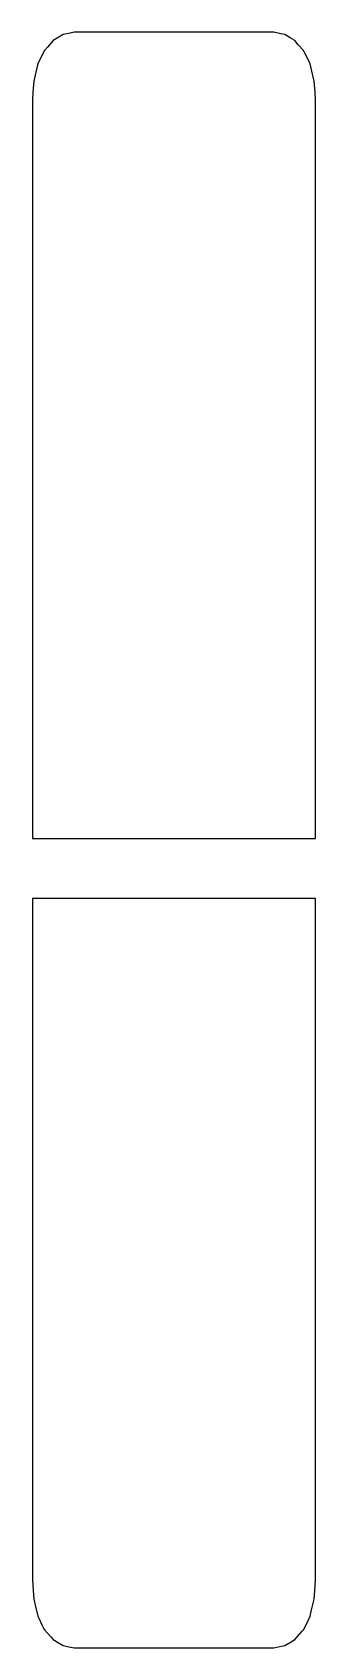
# Model space of a CAD drawing. Header units: metres. Extents: x 2.4 to 16, y -11.4 to 66.2.
import ezdxf

# ---------------------------------------------------------------- set-up
doc = ezdxf.new("R2010")
doc.units = ezdxf.units.M

msp = doc.modelspace()

# ---------------------------------------------------------------- linework, layer by layer
for p, q in [((3.882, 66.086), (3.67, 65.954)), ((4.218, 66.152), (3.882, 66.086)), ((4.4, 66.188), (4.218, 66.152)), ((10.794, 66.188), (4.4, 66.188)), ((14, 66.188), (10.794, 66.188)), ((14.331, 66.122), (14, 66.188)), ((14.518, 66.086), (14.331, 66.122)), ((14.784, 65.92), (14.518, 66.086)), ((2.986, 65.31), (2.703, 64.757)), ((3.126, 65.471), (2.986, 65.31)), ((3.4, 65.786), (3.126, 65.471)), ((3.67, 65.954), (3.4, 65.786)), ((15, 65.786), (14.784, 65.92)), ((15.168, 65.593), (15, 65.786)), ((15.414, 65.31), (15.168, 65.593)), ((15.481, 65.179), (15.414, 65.31)), ((2.654, 64.62), (2.468, 63.847)), ((2.668, 64.679), (2.654, 64.62)), ((2.703, 64.757), (2.668, 64.679)), ((15.697, 64.757), (15.481, 65.179)), ((15.723, 64.699), (15.697, 64.757)), ((15.732, 64.679), (15.723, 64.699)), ((15.868, 64.114), (15.732, 64.679)), ((2.468, 63.847), (2.426, 63.312)), ((15.932, 63.847), (15.868, 64.114)), ((15.974, 63.312), (15.932, 63.847)), ((2.426, 63.312), (2.4, 62.918)), ((2.4, 62.918), (2.4, 61.893)), ((16, 62.918), (15.974, 63.312)), ((16, 61.732), (16, 62.918)), ((2.4, 61.893), (2.4, 61.856)), ((2.4, 61.856), (2.4, 60.39)), ((16, 60.197), (16, 61.732)), ((16, 61.732), (16, 61.732)), ((2.4, 60.39), (2.4, 59.048)), ((16, 58.866), (16, 60.197)), ((2.4, 59.048), (2.4, 58.947)), ((2.4, 58.947), (2.4, 57.653)), ((16, 57.637), (16, 58.866)), ((2.4, 57.653), (2.4, 57.539)), ((2.4, 57.539), (2.4, 56.257)), ((16, 56.44), (16, 57.637)), ((2.4, 56.257), (2.4, 56.143)), ((2.4, 56.143), (2.4, 56.049)), ((2.4, 56.049), (2.4, 55.981)), ((2.4, 55.981), (2.4, 55.09)), ((16, 56.209), (16, 56.44)), ((16, 55.996), (16, 56.209)), ((16, 52.452), (16, 55.996)), ((2.4, 55.09), (2.4, 54.186)), ((2.4, 54.186), (2.4, 52.452)), ((2.4, 52.452), (2.4, 49.817)), ((16, 49.817), (16, 52.452)), ((2.4, 49.817), (2.4, 41.939)), ((16, 41.939), (16, 49.817)), ((2.4, 41.939), (2.4, 27.443)), ((16, 27.443), (16, 41.939)), ((2.4, 27.443), (6.932, 27.443)), ((6.932, 27.443), (16, 27.443)), ((11.468, 24.557), (2.4, 24.557)), ((2.4, 24.557), (2.4, 11.299)), ((16, 24.557), (11.468, 24.557)), ((16, 11.299), (16, 24.557)), ((2.4, 11.299), (2.4, 5.651)), ((16, 5.651), (16, 11.299)), ((2.4, 5.651), (2.4, 2.471)), ((16, 2.471), (16, 5.651)), ((2.4, 2.471), (2.4, 1.052)), ((16, -0.913), (16, 2.471)), ((2.4, 1.052), (2.4, -0.093)), ((2.4, -0.093), (2.4, -1.078)), ((2.4, -1.078), (2.4, -1.165)), ((2.4, -1.165), (2.4, -1.273)), ((2.4, -1.273), (2.4, -1.392)), ((2.4, -1.392), (2.4, -2.7)), ((16, -1.145), (16, -0.913)), ((16, -1.402), (16, -1.145)), ((16, -2.603), (16, -1.402)), ((2.4, -2.7), (2.4, -2.814)), ((2.4, -2.814), (2.4, -4.151)), ((16, -3.867), (16, -2.603)), ((16, -5.285), (16, -3.867)), ((2.4, -4.151), (2.4, -5.577)), ((16, -6.991), (16, -5.285)), ((2.4, -5.577), (2.4, -5.652)), ((2.4, -5.652), (2.4, -7.201)), ((2.4, -7.201), (2.4, -7.233)), ((2.4, -7.233), (2.4, -8.175)), ((16, -8.175), (16, -6.991)), ((16, -6.991), (16, -6.991)), ((2.4, -8.175), (2.435, -8.695)), ((15.965, -8.695), (16, -8.175)), ((2.435, -8.695), (2.468, -9.109)), ((2.468, -9.109), (2.554, -9.457)), ((15.803, -9.632), (15.932, -9.109)), ((15.932, -9.109), (15.965, -8.695)), ((2.554, -9.457), (2.668, -9.922)), ((2.668, -9.922), (2.716, -10.027)), ((2.716, -10.027), (2.863, -10.351)), ((15.537, -10.351), (15.732, -9.922)), ((15.732, -9.922), (15.803, -9.632)), ((2.863, -10.351), (2.958, -10.533)), ((2.958, -10.533), (2.986, -10.585)), ((2.986, -10.585), (3.289, -10.927)), ((15, -11.051), (15.358, -10.648)), ((15.358, -10.648), (15.414, -10.585)), ((15.414, -10.585), (15.537, -10.351)), ((3.289, -10.927), (3.4, -11.051)), ((3.4, -11.051), (3.69, -11.228)), ((3.69, -11.228), (3.882, -11.344)), ((3.882, -11.344), (4.157, -11.397)), ((4.157, -11.397), (4.4, -11.444)), ((4.4, -11.444), (9.314, -11.444)), ((9.314, -11.444), (14, -11.444)), ((14, -11.444), (14.277, -11.391)), ((14.277, -11.391), (14.518, -11.344)), ((14.518, -11.344), (14.826, -11.157)), ((14.826, -11.157), (15, -11.051))]:
    msp.add_line(p, q)

doc.saveas('drawing.dxf')
